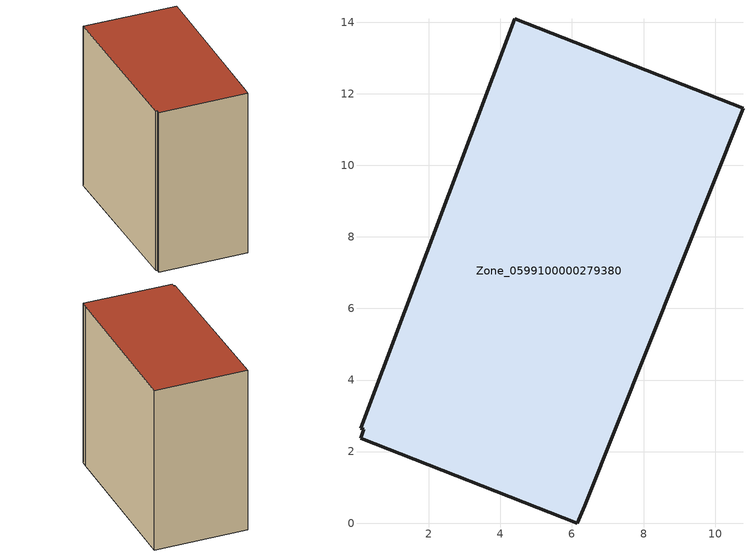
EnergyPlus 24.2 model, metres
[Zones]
Zone_0599100000279380
 floor ground (C_G): 0.09,2.37 0.18,2.62 0.09,2.66 4.4,14.09 10.78,11.6 6.36,0.48 6.15,0 z0
 wall outside (C_F): 10.78,11.6 4.4,14.09 0.09,2.66 0.18,2.62 0.09,2.37 6.15,0 6.36,0.48 10.78,11.6 z0:12.46
 roof outside (C_R): 0.18,2.62 0.09,2.37 6.15,0 6.36,0.48 10.78,11.6 4.4,14.09 0.09,2.66 z12.46
[BUILDING]
Pand.0599100000279380: North Axis=0; Terrain=City; Loads Convergence Tolerance Value=0.04; Temperature Convergence Tolerance Value=0.4; Solar Distribution=FullExterior; Maximum Number of Warmup Days=25; Minimum Number of Warmup Days=1
[Site:Location]
Rotterdam.The.Hague.AP_ZH_NLD Design_Conditions: Latitude=51.96; Longitude=4.45; Time Zone=1; Elevation=-4.5
[SITE:GROUNDTEMPERATURE:BUILDINGSURFACE]
18, 18, 18, 18, 18, 18, 18, 18, 18, 18, 18, 18
[MATERIAL] Thermal Absorptance=0.9; Solar Absorptance=0.7; Visible Absorptance=0.7
Name | Roughness | Thickness | Conductivity | Density | Specific Heat
G.TI.1946 | MediumSmooth | 0.15 | 1 | 540 | 1210
F.TI.1946 | Rough | 0.3 | 0.857143 | 1920 | 840
R.TI.1946 | MediumRough | 0.2 | 0.1 | 1500 | 1000
[CONSTRUCTION]
C_G: G.TI.1946
C_F: F.TI.1946
C_R: R.TI.1946
[ZONE]
Zone_0599100000279380: Type=1; Multiplier=1; Ceiling Height=Autocalculate; Volume=Autocalculate; Floor Area=autocalculate; Part of Total Floor Area=Yes
[ZONEINFILTRATION:DESIGNFLOWRATE]
Infil_Zone_0599100000279380: Zone or ZoneList or Space or SpaceList=Zone_0599100000279380; Schedule=AlwaysOn; Design Flow Rate Calculation Method=Flow/Area; Flow Rate per Floor Area=0.003; Constant Term Coefficient=1; Temperature Term Coefficient=0; Velocity Term Coefficient=0; Velocity Squared Term Coefficient=0
[HVACTEMPLATE:ZONE:IDEALLOADSAIRSYSTEM]
Zone_0599100000279380: Maximum Heating Supply Air Temperature=50; Minimum Cooling Supply Air Temperature=13; Maximum Heating Supply Air Humidity Ratio=0.0156; Minimum Cooling Supply Air Humidity Ratio=0.0077; Heating Limit=NoLimit; Cooling Limit=NoLimit; Dehumidification Control Type=ConstantSensibleHeatRatio; Cooling Sensible Heat Ratio=0.7; Dehumidification Setpoint=60; Humidification Control Type=None; Humidification Setpoint=30; Outdoor Air Method=None; Outdoor Air Flow Rate per Person=0.00944; Outdoor Air Flow Rate per Zone Floor Area=0; Outdoor Air Flow Rate per Zone=0; Demand Controlled Ventilation Type=None; Outdoor Air Economizer Type=NoEconomizer; Heat Recovery Type=None; Sensible Heat Recovery Effectiveness=0.7; Latent Heat Recovery Effectiveness=0.65
[ZONECONTROL:THERMOSTAT]
ThermostatControl_Zone_0599100000279380: Zone or ZoneList=Zone_0599100000279380; Control Type Schedule=DualSetpointControlType; Control 1=Thermostat_Zone_0599100000279380; Temperature Difference Between Cutout And Setpoint=0
[THERMOSTATSETPOINT:DUALSETPOINT]
Thermostat_Zone_0599100000279380: Heating Setpoint Temperature Schedule=HeatingSetpoint_Zone_0599100000279380; Cooling Setpoint Temperature Schedule=CoolingSetpoint_Zone_0599100000279380
[SCHEDULE:COMPACT]
HeatingSetpoint_Zone_0599100000279380: Through: 12/31, For: AllDays, Until: 24:00, 21
CoolingSetpoint_Zone_0599100000279380: Through: 12/31, For: AllDays, Until: 24:00, 24
DualSetpointControlType: Through: 12/31, For: AllDays, Until: 24:00, 4
AlwaysOn: Through: 12/31, For: AllDays, Until: 24:00, 1
